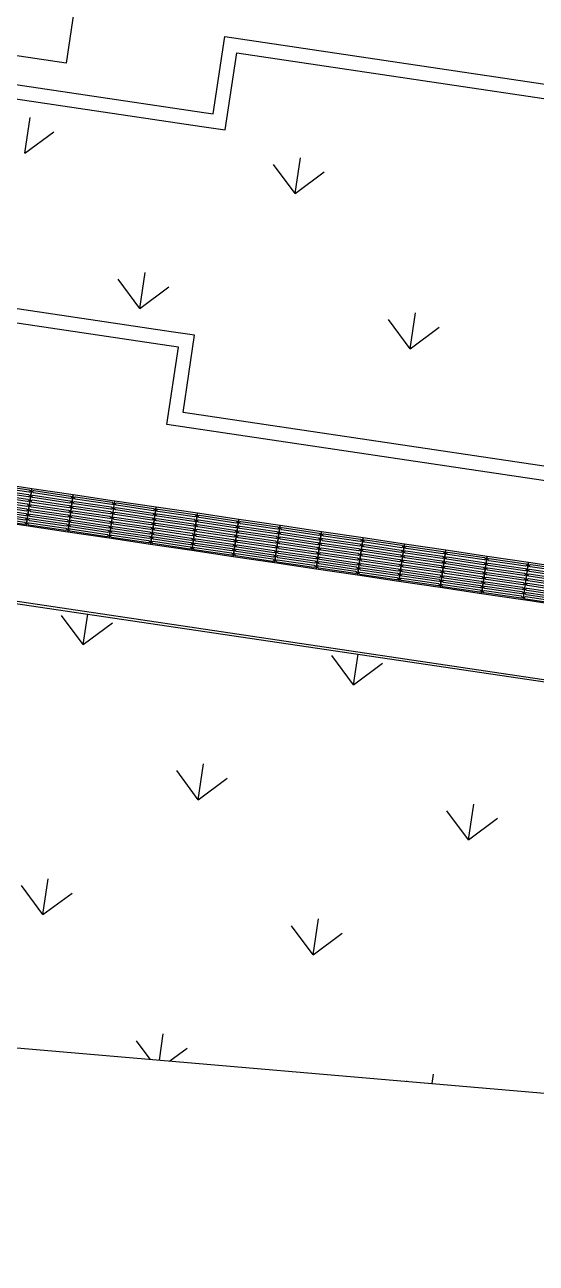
# Model space of a CAD drawing. Header units: millimetres. Extents: x 338 to 506, y 179 to 335.
# Drawn here: x 441.28 to 446.66, y 190.07 to 203.1 of the extents above; entities that cross this region are included whole.
import ezdxf

# ---------------------------------------------------------------- set-up
doc = ezdxf.new("R2010")
doc.units = ezdxf.units.MM
for name, color, linetype in [('ANDEN', 251, 'Continuous'), ('ARBUSTO', 63, 'Continuous'), ('MOBILIARIO_URBANO', 51, 'Continuous'), ('MUROS', 32, 'Continuous'), ('REJAS', 151, 'Continuous')]:
    doc.layers.add(name, color=color, linetype=linetype)

# ---------------------------------------------------------------- blocks, each defined once
blk = doc.blocks.new('*X870')
at = {"color": 0}
for p, q in [((19, 46.584), (19.269, 46.853)), ((21.873, 46.584), (22.143, 46.853)), ((19, 46.584), (19.269, 46.314)), ((19, 46.584), (19.381, 46.584)), ((21.873, 46.584), (22.143, 46.314)), ((21.873, 46.584), (22.196, 46.584)), ((17.66, 45.244), (17.832, 45.416)), ((20.436, 45.147), (20.706, 45.416)), ((17.666, 45.147), (17.944, 45.147)), ((20.436, 45.147), (20.706, 44.878)), ((20.436, 45.147), (20.817, 45.147)), ((17.673, 45.037), (17.832, 44.878)), ((19, 43.71), (19.269, 43.98)), ((21.873, 43.71), (22.143, 43.98)), ((19, 43.71), (19.269, 43.441)), ((19, 43.71), (19.381, 43.71)), ((21.873, 43.71), (22.143, 43.441)), ((21.873, 43.71), (22.199, 43.71)), ((17.827, 42.537), (17.832, 42.543)), ((20.436, 42.273), (20.706, 42.543)), ((17.843, 42.273), (17.944, 42.273)), ((20.436, 42.273), (20.706, 42.004)), ((20.436, 42.273), (20.817, 42.273))]:
    blk.add_line(p, q, dxfattribs=at)
blk = doc.blocks.new('*X894')
at = {"color": 0}
for p, q in [((26.895, 47.953), (27.164, 47.684)), ((26.895, 47.953), (27.276, 47.953)), ((25.458, 46.516), (25.728, 46.786)), ((25.458, 46.516), (25.728, 46.247)), ((25.458, 46.516), (25.839, 46.516)), ((26.895, 45.079), (27.164, 45.349)), ((26.895, 45.079), (27.164, 44.81)), ((26.895, 45.079), (27.276, 45.079)), ((25.458, 43.642), (25.728, 43.912)), ((25.458, 43.642), (25.728, 43.373)), ((25.458, 43.642), (25.839, 43.642))]:
    blk.add_line(p, q, dxfattribs=at)
blk = doc.blocks.new('*U883')
at = {"layer": 'MOBILIARIO_URBANO', "color": 241}
blk.add_lwpolyline([(1146.678, 221.48), (1147.118, 221.48), (1147.118, 221.08), (1146.678, 221.08), (1146.678, 221.48)], dxfattribs=at)
for points in [[(1146.703, 221.46), (1147.093, 221.46, -1), (1147.093, 221.435), (1146.703, 221.435, -1)], [(1146.703, 221.41), (1147.093, 221.41, -1), (1147.093, 221.385), (1146.703, 221.385, -1)], [(1146.703, 221.36), (1147.093, 221.36, -1), (1147.093, 221.335), (1146.703, 221.335, -1)], [(1146.703, 221.31), (1147.093, 221.31, -1), (1147.093, 221.285), (1146.703, 221.285, -1)], [(1146.703, 221.21), (1147.093, 221.21, -1), (1147.093, 221.185), (1146.703, 221.185, -1)], [(1146.703, 221.164), (1147.093, 221.164, -1), (1147.093, 221.139), (1146.703, 221.139, -1)], [(1146.703, 221.26), (1147.093, 221.26, -1), (1147.093, 221.235), (1146.703, 221.235, -1)], [(1146.703, 221.118), (1147.093, 221.118, -1), (1147.093, 221.093), (1146.703, 221.093, -1)]]:
    blk.add_lwpolyline(points, format="xyb", close=True, dxfattribs=at)
blk = doc.blocks.new('A$C7152A42C')
at = {"layer": 'ANDEN'}
for points in [[(22.21838, 26.35441), (22.21838, 147.01361), (11.3464, 147.70398)], [(11.3464, 147.70398), (11.3526, 147.60417), (22.11859, 146.91995), (22.11859, 146.91995), (22.21715, 19.86576)], [(22.21838, 26.35441), (22.21838, 26.35441), (22.21838, 147.01361)], [(28.41845, 28.45559), (24.29376, 28.45559), (24.29376, 46.05373), (24.29376, 46.05373), (25.1145, 46.05373), (25.1145, 46.15373), (25.1145, 52.36989)], [(27.5977, 52.36991), (27.5977, 46.15375), (27.5977, 46.05375), (28.41845, 46.05375), (28.41845, 46.05375), (28.41845, 28.4556), (24.29376, 28.45558)], [(27.4477, 52.51991), (27.4477, 46.15375), (27.4477, 45.90375), (28.26845, 45.90375), (28.26845, 28.6056), (26.3561, 28.60559), (24.44376, 28.60559), (24.44376, 45.90373), (25.2645, 45.90373), (25.2645, 46.15373), (25.2645, 52.51989)]]:
    blk.add_lwpolyline(points, dxfattribs=at)
at = {"layer": 'ARBUSTO'}
blk.add_line((11.20719, 149.96312), (19.19219, 20.37929), dxfattribs=at)
at = {"layer": 'REJAS', "color": 30}
blk.add_lwpolyline([(27.89702, 51.75913), (28.784, 51.75913), (28.784, 47.66162), (27.89702, 47.66162)], close=True, dxfattribs=at)
at = {"layer": 'ANDEN', "color": 85, "linetype": 'Continuous'}
blk.add_blockref('*X870', (0, 0), dxfattribs=at)
at = {"layer": 'ANDEN', "color": 251, "linetype": 'Continuous'}
blk.add_blockref('*X894', (0, 0), dxfattribs=at)
at = {"layer": 'ANDEN', "rotation": 270}
for p in [(-198.06149, 1194.47765), (-198.06149, 1194.03754), (-198.06149, 1193.59743), (-198.06149, 1193.15733), (-198.06149, 1192.71722), (-198.06149, 1192.27712), (-198.06149, 1191.83701), (-198.06149, 1191.39691), (-198.06149, 1190.9568), (-198.06149, 1190.5167), (-198.06149, 1190.07659), (-198.06149, 1189.63648), (-198.06149, 1189.19638), (-198.06149, 1188.75627)]:
    blk.add_blockref('*U883', p, dxfattribs=at)

msp = doc.modelspace()

# ---------------------------------------------------------------- block references
at = {"layer": 'MUROS', "color": 32, "rotation": 81.53046525965426}
msp.add_blockref('A$C7152A42C', (484.748, 168.084), dxfattribs=at)

doc.saveas('drawing.dxf')
